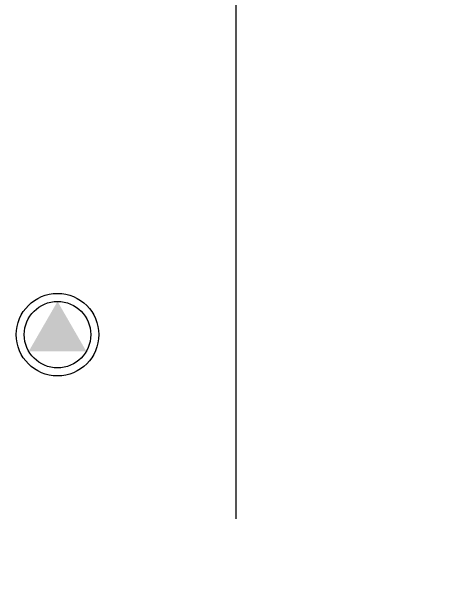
# Model space of a CAD drawing. Extents: x 226317 to 226469, y 8188101 to 8188260.
# Drawn here: x 226392.279 to 226393.155, y 8188240.735 to 8188241.905 of the extents above; entities that cross this region are included whole.
import ezdxf

# ---------------------------------------------------------------- set-up
doc = ezdxf.new("R2010")
doc.units = 0
doc.header["$LTSCALE"] = 15
doc.linetypes.add('CENTER', pattern=[2, 1.25, -0.25, 0.25, -0.25])
for name, color, linetype in [('A_50_CortesElev', 250, 'CENTER'), ('L3 Equipos y Ductos', 160, 'Continuous'), ('L4 Linea mediana', 191, 'Continuous'), ('L6 Linea fina', 141, 'Continuous')]:
    doc.layers.add(name, color=color, linetype=linetype)

# ---------------------------------------------------------------- blocks, each defined once
blk = doc.blocks.new('Cortes-Elev.')
at = {"layer": 'A_50_CortesElev', "linetype": 'CENTER', "ltscale": 0.5}
for points in [[(29.87, 16.5762), (29.87, 37.2387)], [(103.9309, 28.3545), (-19.0944, 28.3545)]]:
    blk.add_lwpolyline(points, dxfattribs=at)
blk = doc.blocks.new('PTO ELECT')
at = {"layer": 'L4 Linea mediana', "ltscale": 1.5}
blk.add_circle((-0.6859, 0.0891), 0.0833, dxfattribs=at)
at = {"layer": 'L6 Linea fina', "ltscale": 1.5}
blk.add_circle((-0.6859, 0.0891), 0.0671, dxfattribs=at)
blk.add_solid([(-0.6278, 0.0555), (-0.744, 0.0555), (-0.6278, 0.0555), (-0.6859, 0.1562)], dxfattribs=at)
blk = doc.blocks.new('A$C9a7b12d3')
at = {"layer": 'L3 Equipos y Ductos'}
blk.add_blockref('PTO ELECT', (1.4059, -7.1457), dxfattribs=at)

msp = doc.modelspace()

# ---------------------------------------------------------------- block references
at = {"layer": 'A_50_CortesElev'}
msp.add_blockref('Cortes-Elev.', (226362.8621, 8188213.0552), dxfattribs=at)
at = {"layer": 'L3 Equipos y Ductos'}
msp.add_blockref('A$C9a7b12d3', (226391.6515, 8188248.3096), dxfattribs=at)

doc.saveas('drawing.dxf')
